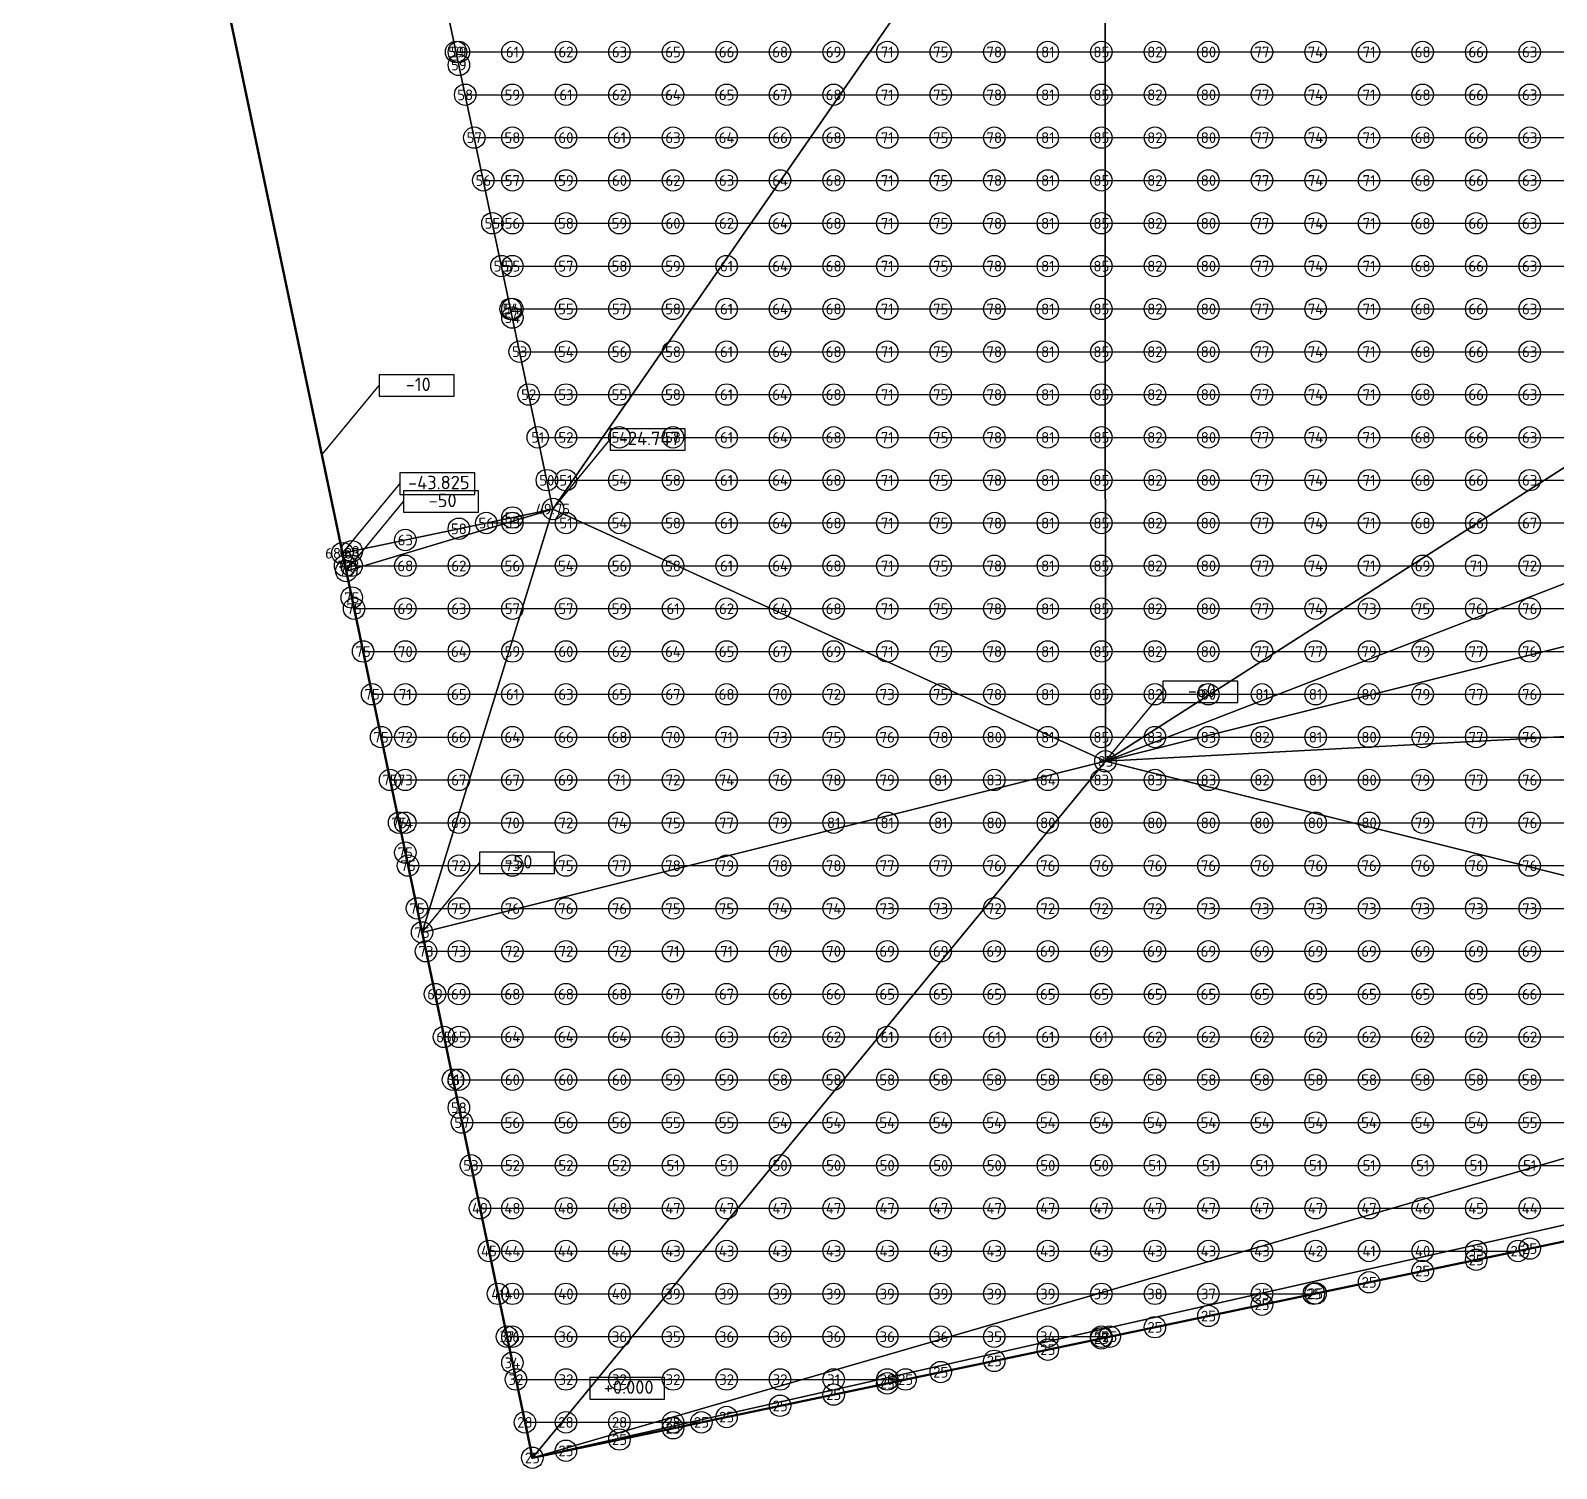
# Model space of a CAD drawing. Header units: millimetres. Extents: x 3543 to 589126, y -146359 to 38454.
# Drawn here: x 477760 to 492010, y 4726 to 18158 of the extents above; entities that cross this region are included whole.
import ezdxf
from ezdxf.enums import TextEntityAlignment as Align

# ---------------------------------------------------------------- set-up
doc = ezdxf.new("R2010")
doc.units = ezdxf.units.MM
doc.layers.add('контур', color=1, linetype='Continuous', lineweight=50)
for name, color, linetype in [('линии_высот', 4, 'Continuous'), ('областиvb', 52, 'Continuous'), ('опоры_текстvb', 7, 'Continuous'), ('опорыvb', 7, 'Continuous'), ('сеткаvb', 8, 'Continuous')]:
    doc.layers.add(name, color=color, linetype=linetype)
doc.styles.add('isocpeur', font='isocpeur.ttf')

# ---------------------------------------------------------------- blocks, each defined once
blk = doc.blocks.new('otmetka_oporvb')
at = {"linetype": 'ByBlock', "lineweight": -2}
blk.add_hatch(color=0, dxfattribs=at).paths.add_polyline_path([(-38, -32, 1), (38, 32, 1)])
at = {"color": 0, "linetype": 'ByBlock', "lineweight": -2}
blk.add_line((0, 0), (2142, 2596), dxfattribs=at)
at = {"color": 0}
blk.add_lwpolyline([(2142, 2196), (4942, 2196), (4942, 2996), (2142, 2996)], close=True, dxfattribs=at)
at = {"color": 0, "linetype": 'ByBlock', "lineweight": -2, "style": 'isocpeur'}
blk.add_attdef('OTM', text='', height=500, dxfattribs=at).set_placement((3600, 2639), align=Align.MIDDLE_CENTER)
blk = doc.blocks.new('opor_symbPRO')
at = {"color": 0, "ltscale": 20}
blk.add_circle((0, 0), 100, dxfattribs=at)
at = {"layer": 'опоры_текстvb', "color": 0, "linetype": 'ByBlock', "lineweight": -2, "style": 'isocpeur'}
blk.add_attdef('COL', text='', height=100, dxfattribs=at).set_placement((0, -1), align=Align.MIDDLE_CENTER)

msp = doc.modelspace()

# ---------------------------------------------------------------- linework, layer by layer
at = {"layer": 'контур'}
msp.add_lwpolyline([(482446.7, 4826.4), (477760.5, 27157.8), (496743.3, 27157.8), (496743.3, 17060.4), (528243.1, 17060.4), (528243.1, 27157.8), (565904.8, 27157.8), (565904.8, 22339.3)], close=True, dxfattribs=at)
at = {"layer": 'линии_высот'}
for points in [[(482446.7, 4826.4), (519200.6, 13124.4), (565904.8, 22339.3)], [(482639.3, 13688.5), (481035.7, 21258.3), (487793.5, 21128.2)], [(482639.3, 13688.5), (487793.5, 21128.2), (487798.9, 11332.4)], [(487798.9, 11332.4), (487793.5, 21128.2), (496743.3, 17060.4)], [(487798.9, 11332.4), (496743.3, 17060.4), (496978.3, 14884.9)], [(496978.3, 13628.4), (487798.9, 11332.4), (496978.3, 14884.9)], [(480708.7, 13108.7), (480673.5, 13276), (482639.3, 13688.5)], [(481416.9, 9733.6), (480708.7, 13108.7), (482639.3, 13688.5)], [(481416.9, 9733.6), (482639.3, 13688.5), (487798.9, 11332.4)], [(496978.3, 11826.3), (487798.9, 11332.4), (496978.3, 13628.4)], [(482446.7, 4826.4), (496978.3, 9045.7), (519200.6, 13124.4)], [(496978.3, 9045.7), (487798.9, 11332.4), (496978.3, 11826.3)], [(482446.7, 4826.4), (481416.9, 9733.6), (487798.9, 11332.4)], [(482446.7, 4826.4), (487798.9, 11332.4), (496978.3, 9045.7)]]:
    msp.add_lwpolyline(points, close=True, dxfattribs=at)
at = {"layer": 'областиvb'}
msp.add_lwpolyline([(478998.5, 21258.3), (481035.7, 21258.3), (482639.3, 13688.5), (480673.5, 13276)], close=True, dxfattribs=at)
at = {"layer": 'сеткаvb'}
for p, q in [((481734.8, 17957.8), (496743.3, 17957.8)), ((481819.6, 17557.8), (496743.3, 17557.8)), ((481904.3, 17157.8), (496743.3, 17157.8)), ((481989, 16757.8), (539306.2, 16757.8)), ((482073.8, 16357.8), (537400, 16357.8)), ((482158.5, 15957.8), (535493.8, 15957.8)), ((482243.3, 15557.8), (533587.6, 15557.8)), ((482328, 15157.8), (531681.4, 15157.8)), ((482412.7, 14757.8), (529775.1, 14757.8)), ((482497.5, 14357.8), (527868.9, 14357.8)), ((482582.2, 13957.8), (525962.7, 13957.8)), ((482016.4, 13557.8), (524056.5, 13557.8)), ((480698.3, 13157.8), (522150.3, 13157.8)), ((480782.3, 12757.8), (520244.1, 12757.8)), ((480866.2, 12357.8), (518337.8, 12357.8)), ((480950.2, 11957.8), (516431.6, 11957.8)), ((481034.1, 11557.8), (514525.4, 11557.8)), ((481118, 11157.8), (512619.2, 11157.8)), ((481202, 10757.8), (510713, 10757.8)), ((481285.9, 10357.8), (508806.8, 10357.8)), ((481369.9, 9957.8), (506900.5, 9957.8)), ((481453.8, 9557.8), (504994.3, 9557.8)), ((481537.7, 9157.8), (503088.1, 9157.8)), ((481621.7, 8757.8), (501181.9, 8757.8)), ((481705.6, 8357.8), (499275.7, 8357.8)), ((481789.6, 7957.8), (497369.5, 7957.8)), ((481873.5, 7557.8), (495463.2, 7557.8)), ((481957.4, 7157.8), (493557, 7157.8)), ((482041.4, 6757.8), (491650.8, 6757.8)), ((482125.3, 6357.8), (489744.6, 6357.8)), ((482209.3, 5957.8), (487838.4, 5957.8)), ((482293.2, 5557.8), (485932.2, 5557.8)), ((482377.1, 5157.8), (484025.9, 5157.8))]:
    msp.add_line(p, q, dxfattribs=at)

# ---------------------------------------------------------------- block references
at = {"xscale": 0.25, "yscale": 0.25, "zscale": 0.25}
for p, values in [((480481.1, 14193), {'OTM': '-10'}), ((482639.3, 13688.5), {'OTM': '-24.747'}), ((480673.5, 13276), {'OTM': '-43.825'}), ((480708.7, 13108.7), {'OTM': '-50'}), ((487798.9, 11332.4), {'OTM': '-60'}), ((481416.9, 9733.6), {'OTM': '-50'}), ((482446.7, 4826.4), {'OTM': '+0.000'})]:
    msp.add_blockref('otmetka_oporvb', p, dxfattribs=at).add_auto_attribs(values)
at = {"layer": 'опорыvb', "color": 131}
for p, values in [((481734.8, 17957.8), {'COL': '59'}), ((481760.5, 17957.8), {'COL': '59'}), ((482260.5, 17957.8), {'COL': '61'}), ((482760.5, 17957.8), {'COL': '62'}), ((483260.5, 17957.8), {'COL': '63'}), ((483760.5, 17957.8), {'COL': '65'}), ((484260.5, 17957.8), {'COL': '66'}), ((484760.5, 17957.8), {'COL': '68'}), ((485260.5, 17957.8), {'COL': '69'}), ((485760.5, 17957.8), {'COL': '71'}), ((486260.5, 17957.8), {'COL': '75'}), ((486760.5, 17957.8), {'COL': '78'}), ((489260.5, 17957.8), {'COL': '77'}), ((489760.5, 17957.8), {'COL': '74'}), ((490260.5, 17957.8), {'COL': '71'}), ((490760.5, 17957.8), {'COL': '68'}), ((491260.5, 17957.8), {'COL': '66'}), ((491760.5, 17957.8), {'COL': '63'}), ((481760.5, 17836.8), {'COL': '59'}), ((481819.6, 17557.8), {'COL': '58'}), ((482260.5, 17557.8), {'COL': '59'}), ((482760.5, 17557.8), {'COL': '61'}), ((483260.5, 17557.8), {'COL': '62'}), ((483760.5, 17557.8), {'COL': '64'}), ((484260.5, 17557.8), {'COL': '65'}), ((484760.5, 17557.8), {'COL': '67'}), ((485260.5, 17557.8), {'COL': '68'}), ((485760.5, 17557.8), {'COL': '71'}), ((486260.5, 17557.8), {'COL': '75'}), ((486760.5, 17557.8), {'COL': '78'}), ((489260.5, 17557.8), {'COL': '77'}), ((489760.5, 17557.8), {'COL': '74'}), ((490260.5, 17557.8), {'COL': '71'}), ((490760.5, 17557.8), {'COL': '68'}), ((491260.5, 17557.8), {'COL': '66'}), ((491760.5, 17557.8), {'COL': '63'}), ((481904.3, 17157.8), {'COL': '57'}), ((482260.5, 17157.8), {'COL': '58'}), ((482760.5, 17157.8), {'COL': '60'}), ((483260.5, 17157.8), {'COL': '61'}), ((483760.5, 17157.8), {'COL': '63'}), ((484260.5, 17157.8), {'COL': '64'}), ((484760.5, 17157.8), {'COL': '66'}), ((485260.5, 17157.8), {'COL': '68'}), ((485760.5, 17157.8), {'COL': '71'}), ((486260.5, 17157.8), {'COL': '75'}), ((486760.5, 17157.8), {'COL': '78'}), ((489260.5, 17157.8), {'COL': '77'}), ((489760.5, 17157.8), {'COL': '74'}), ((490260.5, 17157.8), {'COL': '71'}), ((490760.5, 17157.8), {'COL': '68'}), ((491260.5, 17157.8), {'COL': '66'}), ((491760.5, 17157.8), {'COL': '63'}), ((481989, 16757.8), {'COL': '56'}), ((482260.5, 16757.8), {'COL': '57'}), ((482760.5, 16757.8), {'COL': '59'}), ((483260.5, 16757.8), {'COL': '60'}), ((483760.5, 16757.8), {'COL': '62'}), ((484260.5, 16757.8), {'COL': '63'}), ((484760.5, 16757.8), {'COL': '64'}), ((485260.5, 16757.8), {'COL': '68'}), ((485760.5, 16757.8), {'COL': '71'}), ((486260.5, 16757.8), {'COL': '75'}), ((486760.5, 16757.8), {'COL': '78'}), ((489260.5, 16757.8), {'COL': '77'}), ((489760.5, 16757.8), {'COL': '74'}), ((490260.5, 16757.8), {'COL': '71'}), ((490760.5, 16757.8), {'COL': '68'}), ((491260.5, 16757.8), {'COL': '66'}), ((491760.5, 16757.8), {'COL': '63'}), ((482073.8, 16357.8), {'COL': '55'}), ((482260.5, 16357.8), {'COL': '56'}), ((482760.5, 16357.8), {'COL': '58'}), ((483260.5, 16357.8), {'COL': '59'}), ((483760.5, 16357.8), {'COL': '60'}), ((484260.5, 16357.8), {'COL': '62'}), ((484760.5, 16357.8), {'COL': '64'}), ((485260.5, 16357.8), {'COL': '68'}), ((485760.5, 16357.8), {'COL': '71'}), ((486260.5, 16357.8), {'COL': '75'}), ((486760.5, 16357.8), {'COL': '78'}), ((489260.5, 16357.8), {'COL': '77'}), ((489760.5, 16357.8), {'COL': '74'}), ((490260.5, 16357.8), {'COL': '71'}), ((490760.5, 16357.8), {'COL': '68'}), ((491260.5, 16357.8), {'COL': '66'}), ((491760.5, 16357.8), {'COL': '63'}), ((482158.5, 15957.8), {'COL': '55'}), ((482260.5, 15957.8), {'COL': '55'}), ((482760.5, 15957.8), {'COL': '57'}), ((483260.5, 15957.8), {'COL': '58'}), ((483760.5, 15957.8), {'COL': '59'}), ((484260.5, 15957.8), {'COL': '61'}), ((484760.5, 15957.8), {'COL': '64'}), ((485260.5, 15957.8), {'COL': '68'}), ((485760.5, 15957.8), {'COL': '71'}), ((486260.5, 15957.8), {'COL': '75'}), ((486760.5, 15957.8), {'COL': '78'}), ((489260.5, 15957.8), {'COL': '77'}), ((489760.5, 15957.8), {'COL': '74'}), ((490260.5, 15957.8), {'COL': '71'}), ((490760.5, 15957.8), {'COL': '68'}), ((491260.5, 15957.8), {'COL': '66'}), ((491760.5, 15957.8), {'COL': '63'}), ((482243.3, 15557.8), {'COL': '54'}), ((482260.5, 15557.8), {'COL': '54'}), ((482260.5, 15476.6), {'COL': '54'}), ((482760.5, 15557.8), {'COL': '55'}), ((483260.5, 15557.8), {'COL': '57'}), ((483760.5, 15557.8), {'COL': '58'}), ((484260.5, 15557.8), {'COL': '61'}), ((484760.5, 15557.8), {'COL': '64'}), ((485260.5, 15557.8), {'COL': '68'}), ((485760.5, 15557.8), {'COL': '71'}), ((486260.5, 15557.8), {'COL': '75'}), ((486760.5, 15557.8), {'COL': '78'}), ((489260.5, 15557.8), {'COL': '77'}), ((489760.5, 15557.8), {'COL': '74'}), ((490260.5, 15557.8), {'COL': '71'}), ((490760.5, 15557.8), {'COL': '68'}), ((491260.5, 15557.8), {'COL': '66'}), ((491760.5, 15557.8), {'COL': '63'}), ((482328, 15157.8), {'COL': '53'}), ((482760.5, 15157.8), {'COL': '54'}), ((483260.5, 15157.8), {'COL': '56'}), ((483760.5, 15157.8), {'COL': '58'}), ((484260.5, 15157.8), {'COL': '61'}), ((484760.5, 15157.8), {'COL': '64'}), ((485260.5, 15157.8), {'COL': '68'}), ((485760.5, 15157.8), {'COL': '71'}), ((486260.5, 15157.8), {'COL': '75'}), ((486760.5, 15157.8), {'COL': '78'}), ((489260.5, 15157.8), {'COL': '77'}), ((489760.5, 15157.8), {'COL': '74'}), ((490260.5, 15157.8), {'COL': '71'}), ((490760.5, 15157.8), {'COL': '68'}), ((491260.5, 15157.8), {'COL': '66'}), ((491760.5, 15157.8), {'COL': '63'}), ((482412.7, 14757.8), {'COL': '52'}), ((482760.5, 14757.8), {'COL': '53'}), ((483260.5, 14757.8), {'COL': '55'}), ((483760.5, 14757.8), {'COL': '58'}), ((484260.5, 14757.8), {'COL': '61'}), ((484760.5, 14757.8), {'COL': '64'}), ((485260.5, 14757.8), {'COL': '68'}), ((485760.5, 14757.8), {'COL': '71'}), ((486260.5, 14757.8), {'COL': '75'}), ((486760.5, 14757.8), {'COL': '78'}), ((489260.5, 14757.8), {'COL': '77'}), ((489760.5, 14757.8), {'COL': '74'}), ((490260.5, 14757.8), {'COL': '71'}), ((490760.5, 14757.8), {'COL': '68'}), ((491260.5, 14757.8), {'COL': '66'}), ((491760.5, 14757.8), {'COL': '63'}), ((482497.5, 14357.8), {'COL': '51'}), ((482760.5, 14357.8), {'COL': '52'}), ((483260.5, 14357.8), {'COL': '54'}), ((483760.5, 14357.8), {'COL': '58'}), ((484260.5, 14357.8), {'COL': '61'}), ((484760.5, 14357.8), {'COL': '64'}), ((485260.5, 14357.8), {'COL': '68'}), ((485760.5, 14357.8), {'COL': '71'}), ((486260.5, 14357.8), {'COL': '75'}), ((486760.5, 14357.8), {'COL': '78'}), ((489260.5, 14357.8), {'COL': '77'}), ((489760.5, 14357.8), {'COL': '74'}), ((490260.5, 14357.8), {'COL': '71'}), ((490760.5, 14357.8), {'COL': '68'}), ((491260.5, 14357.8), {'COL': '66'}), ((491760.5, 14357.8), {'COL': '63'}), ((482582.2, 13957.8), {'COL': '50'}), ((482760.5, 13957.8), {'COL': '51'}), ((483260.5, 13957.8), {'COL': '54'}), ((483760.5, 13957.8), {'COL': '58'}), ((484260.5, 13957.8), {'COL': '61'}), ((484760.5, 13957.8), {'COL': '64'}), ((485260.5, 13957.8), {'COL': '68'}), ((485760.5, 13957.8), {'COL': '71'}), ((486260.5, 13957.8), {'COL': '75'}), ((486760.5, 13957.8), {'COL': '78'}), ((489260.5, 13957.8), {'COL': '77'}), ((489760.5, 13957.8), {'COL': '74'}), ((490260.5, 13957.8), {'COL': '71'}), ((490760.5, 13957.8), {'COL': '68'}), ((491260.5, 13957.8), {'COL': '66'}), ((491760.5, 13957.8), {'COL': '63'}), ((482260.5, 13609.1), {'COL': '53'}), ((481760.5, 13504.1), {'COL': '58'}), ((482016.4, 13557.8), {'COL': '56'}), ((482260.5, 13557.8), {'COL': '55'}), ((482760.5, 13557.8), {'COL': '51'}), ((483260.5, 13557.8), {'COL': '54'}), ((483760.5, 13557.8), {'COL': '58'}), ((484260.5, 13557.8), {'COL': '61'}), ((484760.5, 13557.8), {'COL': '64'}), ((485260.5, 13557.8), {'COL': '68'}), ((485760.5, 13557.8), {'COL': '71'}), ((486260.5, 13557.8), {'COL': '75'}), ((486760.5, 13557.8), {'COL': '78'}), ((489260.5, 13557.8), {'COL': '77'}), ((489760.5, 13557.8), {'COL': '74'}), ((490260.5, 13557.8), {'COL': '71'}), ((490760.5, 13557.8), {'COL': '68'}), ((491260.5, 13557.8), {'COL': '66'}), ((491760.5, 13557.8), {'COL': '67'}), ((481260.5, 13399.2), {'COL': '63'}), ((480673.5, 13276), {'COL': '68.83'}), ((480698.3, 13157.8), {'COL': '73'}), ((480760.5, 13294.3), {'COL': '68'}), ((480760.5, 13157.8), {'COL': '73'}), ((481260.5, 13157.8), {'COL': '68'}), ((481760.5, 13157.8), {'COL': '62'}), ((482260.5, 13157.8), {'COL': '56'}), ((482760.5, 13157.8), {'COL': '54'}), ((483260.5, 13157.8), {'COL': '56'}), ((483760.5, 13157.8), {'COL': '58'}), ((484260.5, 13157.8), {'COL': '61'}), ((484760.5, 13157.8), {'COL': '64'}), ((485260.5, 13157.8), {'COL': '68'}), ((485760.5, 13157.8), {'COL': '71'}), ((486260.5, 13157.8), {'COL': '75'}), ((486760.5, 13157.8), {'COL': '78'}), ((489260.5, 13157.8), {'COL': '77'}), ((489760.5, 13157.8), {'COL': '74'}), ((490260.5, 13157.8), {'COL': '71'}), ((490760.5, 13157.8), {'COL': '69'}), ((491260.5, 13157.8), {'COL': '71'}), ((491760.5, 13157.8), {'COL': '72'}), ((480708.7, 13108.7), {'COL': '75'}), ((480760.5, 12861.8), {'COL': '75'}), ((480782.3, 12757.8), {'COL': '75'}), ((481260.5, 12757.8), {'COL': '69'}), ((481760.5, 12757.8), {'COL': '63'}), ((482260.5, 12757.8), {'COL': '57'}), ((482760.5, 12757.8), {'COL': '57'}), ((483260.5, 12757.8), {'COL': '59'}), ((483760.5, 12757.8), {'COL': '61'}), ((484260.5, 12757.8), {'COL': '62'}), ((484760.5, 12757.8), {'COL': '64'}), ((485260.5, 12757.8), {'COL': '68'}), ((485760.5, 12757.8), {'COL': '71'}), ((486260.5, 12757.8), {'COL': '75'}), ((486760.5, 12757.8), {'COL': '78'}), ((489260.5, 12757.8), {'COL': '77'}), ((489760.5, 12757.8), {'COL': '74'}), ((490260.5, 12757.8), {'COL': '73'}), ((490760.5, 12757.8), {'COL': '75'}), ((491260.5, 12757.8), {'COL': '76'}), ((491760.5, 12757.8), {'COL': '76'}), ((480866.2, 12357.8), {'COL': '75'}), ((481260.5, 12357.8), {'COL': '70'}), ((481760.5, 12357.8), {'COL': '64'}), ((482260.5, 12357.8), {'COL': '59'}), ((482760.5, 12357.8), {'COL': '60'}), ((483260.5, 12357.8), {'COL': '62'}), ((483760.5, 12357.8), {'COL': '64'}), ((484260.5, 12357.8), {'COL': '65'}), ((484760.5, 12357.8), {'COL': '67'}), ((485260.5, 12357.8), {'COL': '69'}), ((485760.5, 12357.8), {'COL': '71'}), ((486260.5, 12357.8), {'COL': '75'}), ((486760.5, 12357.8), {'COL': '78'}), ((489260.5, 12357.8), {'COL': '77'}), ((489760.5, 12357.8), {'COL': '77'}), ((490260.5, 12357.8), {'COL': '79'}), ((490760.5, 12357.8), {'COL': '79'}), ((491260.5, 12357.8), {'COL': '77'}), ((491760.5, 12357.8), {'COL': '76'}), ((480950.2, 11957.8), {'COL': '75'}), ((481260.5, 11957.8), {'COL': '71'}), ((481760.5, 11957.8), {'COL': '65'}), ((482260.5, 11957.8), {'COL': '61'}), ((482760.5, 11957.8), {'COL': '63'}), ((483260.5, 11957.8), {'COL': '65'}), ((483760.5, 11957.8), {'COL': '67'}), ((484260.5, 11957.8), {'COL': '68'}), ((484760.5, 11957.8), {'COL': '70'}), ((485260.5, 11957.8), {'COL': '72'}), ((485760.5, 11957.8), {'COL': '73'}), ((486260.5, 11957.8), {'COL': '75'}), ((486760.5, 11957.8), {'COL': '78'}), ((490760.5, 11957.8), {'COL': '79'}), ((491260.5, 11957.8), {'COL': '77'}), ((491760.5, 11957.8), {'COL': '76'}), ((481034.1, 11557.8), {'COL': '75'}), ((481260.5, 11557.8), {'COL': '72'}), ((481760.5, 11557.8), {'COL': '66'}), ((482260.5, 11557.8), {'COL': '64'}), ((482760.5, 11557.8), {'COL': '66'}), ((483260.5, 11557.8), {'COL': '68'}), ((483760.5, 11557.8), {'COL': '70'}), ((484260.5, 11557.8), {'COL': '71'}), ((484760.5, 11557.8), {'COL': '73'}), ((485260.5, 11557.8), {'COL': '75'}), ((485760.5, 11557.8), {'COL': '76'}), ((486260.5, 11557.8), {'COL': '78'}), ((490760.5, 11557.8), {'COL': '79'}), ((491260.5, 11557.8), {'COL': '77'}), ((491760.5, 11557.8), {'COL': '76'}), ((481118, 11157.8), {'COL': '75'}), ((481260.5, 11157.8), {'COL': '73'}), ((481760.5, 11157.8), {'COL': '67'}), ((482260.5, 11157.8), {'COL': '67'}), ((482760.5, 11157.8), {'COL': '69'}), ((483260.5, 11157.8), {'COL': '71'}), ((483760.5, 11157.8), {'COL': '72'}), ((484260.5, 11157.8), {'COL': '74'}), ((484760.5, 11157.8), {'COL': '76'}), ((485260.5, 11157.8), {'COL': '78'}), ((485760.5, 11157.8), {'COL': '79'}), ((490760.5, 11157.8), {'COL': '79'}), ((491260.5, 11157.8), {'COL': '77'}), ((491760.5, 11157.8), {'COL': '76'}), ((481202, 10757.8), {'COL': '75'}), ((481260.5, 10757.8), {'COL': '74'}), ((481760.5, 10757.8), {'COL': '69'}), ((482260.5, 10757.8), {'COL': '70'}), ((482760.5, 10757.8), {'COL': '72'}), ((483260.5, 10757.8), {'COL': '74'}), ((483760.5, 10757.8), {'COL': '75'}), ((484260.5, 10757.8), {'COL': '77'}), ((484760.5, 10757.8), {'COL': '79'}), ((490760.5, 10757.8), {'COL': '79'}), ((491260.5, 10757.8), {'COL': '77'}), ((491760.5, 10757.8), {'COL': '76'}), ((481260.5, 10479.1), {'COL': '75'}), ((481285.9, 10357.8), {'COL': '75'}), ((481760.5, 10357.8), {'COL': '72'}), ((482260.5, 10357.8), {'COL': '73'}), ((482760.5, 10357.8), {'COL': '75'}), ((483260.5, 10357.8), {'COL': '77'}), ((483760.5, 10357.8), {'COL': '78'}), ((484260.5, 10357.8), {'COL': '79'}), ((484760.5, 10357.8), {'COL': '78'}), ((485260.5, 10357.8), {'COL': '78'}), ((485760.5, 10357.8), {'COL': '77'}), ((486260.5, 10357.8), {'COL': '77'}), ((486760.5, 10357.8), {'COL': '76'}), ((487260.5, 10357.8), {'COL': '76'}), ((487760.5, 10357.8), {'COL': '76'}), ((488260.5, 10357.8), {'COL': '76'}), ((488760.5, 10357.8), {'COL': '76'}), ((489260.5, 10357.8), {'COL': '76'}), ((489760.5, 10357.8), {'COL': '76'}), ((490260.5, 10357.8), {'COL': '76'}), ((490760.5, 10357.8), {'COL': '76'}), ((491260.5, 10357.8), {'COL': '76'}), ((491760.5, 10357.8), {'COL': '76'}), ((481369.9, 9957.8), {'COL': '75'}), ((481760.5, 9957.8), {'COL': '75'}), ((482260.5, 9957.8), {'COL': '76'}), ((482760.5, 9957.8), {'COL': '76'}), ((483260.5, 9957.8), {'COL': '76'}), ((483760.5, 9957.8), {'COL': '75'}), ((484260.5, 9957.8), {'COL': '75'}), ((484760.5, 9957.8), {'COL': '74'}), ((485260.5, 9957.8), {'COL': '74'}), ((485760.5, 9957.8), {'COL': '73'}), ((486260.5, 9957.8), {'COL': '73'}), ((486760.5, 9957.8), {'COL': '72'}), ((487260.5, 9957.8), {'COL': '72'}), ((487760.5, 9957.8), {'COL': '72'}), ((488260.5, 9957.8), {'COL': '72'}), ((488760.5, 9957.8), {'COL': '73'}), ((489260.5, 9957.8), {'COL': '73'}), ((489760.5, 9957.8), {'COL': '73'}), ((490260.5, 9957.8), {'COL': '73'}), ((490760.5, 9957.8), {'COL': '73'}), ((491260.5, 9957.8), {'COL': '73'}), ((491760.5, 9957.8), {'COL': '73'}), ((481416.9, 9733.6), {'COL': '75'}), ((481453.8, 9557.8), {'COL': '73'}), ((481760.5, 9557.8), {'COL': '73'}), ((482260.5, 9557.8), {'COL': '72'}), ((482760.5, 9557.8), {'COL': '72'}), ((483260.5, 9557.8), {'COL': '72'}), ((483760.5, 9557.8), {'COL': '71'}), ((484260.5, 9557.8), {'COL': '71'}), ((484760.5, 9557.8), {'COL': '70'}), ((485260.5, 9557.8), {'COL': '70'}), ((485760.5, 9557.8), {'COL': '69'}), ((486260.5, 9557.8), {'COL': '69'}), ((486760.5, 9557.8), {'COL': '69'}), ((487260.5, 9557.8), {'COL': '69'}), ((487760.5, 9557.8), {'COL': '69'}), ((488260.5, 9557.8), {'COL': '69'}), ((488760.5, 9557.8), {'COL': '69'}), ((489260.5, 9557.8), {'COL': '69'}), ((489760.5, 9557.8), {'COL': '69'}), ((490260.5, 9557.8), {'COL': '69'}), ((490760.5, 9557.8), {'COL': '69'}), ((491260.5, 9557.8), {'COL': '69'}), ((491760.5, 9557.8), {'COL': '69'}), ((481537.7, 9157.8), {'COL': '69'}), ((481760.5, 9157.8), {'COL': '69'}), ((482260.5, 9157.8), {'COL': '68'}), ((482760.5, 9157.8), {'COL': '68'}), ((483260.5, 9157.8), {'COL': '68'}), ((483760.5, 9157.8), {'COL': '67'}), ((484260.5, 9157.8), {'COL': '67'}), ((484760.5, 9157.8), {'COL': '66'}), ((485260.5, 9157.8), {'COL': '66'}), ((485760.5, 9157.8), {'COL': '65'}), ((486260.5, 9157.8), {'COL': '65'}), ((486760.5, 9157.8), {'COL': '65'}), ((487260.5, 9157.8), {'COL': '65'}), ((487760.5, 9157.8), {'COL': '65'}), ((488260.5, 9157.8), {'COL': '65'}), ((488760.5, 9157.8), {'COL': '65'}), ((489260.5, 9157.8), {'COL': '65'}), ((489760.5, 9157.8), {'COL': '65'}), ((490260.5, 9157.8), {'COL': '65'}), ((490760.5, 9157.8), {'COL': '65'}), ((491260.5, 9157.8), {'COL': '65'}), ((491760.5, 9157.8), {'COL': '66'}), ((481621.7, 8757.8), {'COL': '65'}), ((481760.5, 8757.8), {'COL': '65'}), ((482260.5, 8757.8), {'COL': '64'}), ((482760.5, 8757.8), {'COL': '64'}), ((483260.5, 8757.8), {'COL': '64'}), ((483760.5, 8757.8), {'COL': '63'}), ((484260.5, 8757.8), {'COL': '63'}), ((484760.5, 8757.8), {'COL': '62'}), ((485260.5, 8757.8), {'COL': '62'}), ((485760.5, 8757.8), {'COL': '61'}), ((486260.5, 8757.8), {'COL': '61'}), ((486760.5, 8757.8), {'COL': '61'}), ((487260.5, 8757.8), {'COL': '61'}), ((487760.5, 8757.8), {'COL': '61'}), ((488260.5, 8757.8), {'COL': '62'}), ((488760.5, 8757.8), {'COL': '62'}), ((489260.5, 8757.8), {'COL': '62'}), ((489760.5, 8757.8), {'COL': '62'}), ((490260.5, 8757.8), {'COL': '62'}), ((490760.5, 8757.8), {'COL': '62'}), ((491260.5, 8757.8), {'COL': '62'}), ((491760.5, 8757.8), {'COL': '62'}), ((481705.6, 8357.8), {'COL': '61'}), ((481760.5, 8357.8), {'COL': '61'}), ((482260.5, 8357.8), {'COL': '60'}), ((482760.5, 8357.8), {'COL': '60'}), ((483260.5, 8357.8), {'COL': '60'}), ((483760.5, 8357.8), {'COL': '59'}), ((484260.5, 8357.8), {'COL': '59'}), ((484760.5, 8357.8), {'COL': '58'}), ((485260.5, 8357.8), {'COL': '58'}), ((485760.5, 8357.8), {'COL': '58'}), ((486260.5, 8357.8), {'COL': '58'}), ((486760.5, 8357.8), {'COL': '58'}), ((487260.5, 8357.8), {'COL': '58'}), ((487760.5, 8357.8), {'COL': '58'}), ((488260.5, 8357.8), {'COL': '58'}), ((488760.5, 8357.8), {'COL': '58'}), ((489260.5, 8357.8), {'COL': '58'}), ((489760.5, 8357.8), {'COL': '58'}), ((490260.5, 8357.8), {'COL': '58'}), ((490760.5, 8357.8), {'COL': '58'}), ((491260.5, 8357.8), {'COL': '58'}), ((491760.5, 8357.8), {'COL': '58'}), ((481760.5, 8096.4), {'COL': '58'}), ((481789.6, 7957.8), {'COL': '57'}), ((482260.5, 7957.8), {'COL': '56'}), ((482760.5, 7957.8), {'COL': '56'}), ((483260.5, 7957.8), {'COL': '56'}), ((483760.5, 7957.8), {'COL': '55'}), ((484260.5, 7957.8), {'COL': '55'}), ((484760.5, 7957.8), {'COL': '54'}), ((485260.5, 7957.8), {'COL': '54'}), ((485760.5, 7957.8), {'COL': '54'}), ((486260.5, 7957.8), {'COL': '54'}), ((486760.5, 7957.8), {'COL': '54'}), ((487260.5, 7957.8), {'COL': '54'}), ((487760.5, 7957.8), {'COL': '54'}), ((488260.5, 7957.8), {'COL': '54'}), ((488760.5, 7957.8), {'COL': '54'}), ((489260.5, 7957.8), {'COL': '54'}), ((489760.5, 7957.8), {'COL': '54'}), ((490260.5, 7957.8), {'COL': '54'}), ((490760.5, 7957.8), {'COL': '54'}), ((491260.5, 7957.8), {'COL': '54'}), ((491760.5, 7957.8), {'COL': '55'}), ((481873.5, 7557.8), {'COL': '53'}), ((482260.5, 7557.8), {'COL': '52'}), ((482760.5, 7557.8), {'COL': '52'}), ((483260.5, 7557.8), {'COL': '52'}), ((483760.5, 7557.8), {'COL': '51'}), ((484260.5, 7557.8), {'COL': '51'}), ((484760.5, 7557.8), {'COL': '50'}), ((485260.5, 7557.8), {'COL': '50'}), ((485760.5, 7557.8), {'COL': '50'}), ((486260.5, 7557.8), {'COL': '50'}), ((486760.5, 7557.8), {'COL': '50'}), ((487260.5, 7557.8), {'COL': '50'}), ((487760.5, 7557.8), {'COL': '50'}), ((488260.5, 7557.8), {'COL': '51'}), ((488760.5, 7557.8), {'COL': '51'}), ((489260.5, 7557.8), {'COL': '51'}), ((489760.5, 7557.8), {'COL': '51'}), ((490260.5, 7557.8), {'COL': '51'}), ((490760.5, 7557.8), {'COL': '51'}), ((491260.5, 7557.8), {'COL': '51'}), ((491760.5, 7557.8), {'COL': '51'})]:
    msp.add_blockref('opor_symbPRO', p, dxfattribs=at).add_auto_attribs(values)
at = {"layer": 'опорыvb', "color": 30}
for p, values in [((487260.5, 17957.8), {'COL': '81'}), ((487760.5, 17957.8), {'COL': '85'}), ((488260.5, 17957.8), {'COL': '82'}), ((488760.5, 17957.8), {'COL': '80'}), ((487260.5, 17557.8), {'COL': '81'}), ((487760.5, 17557.8), {'COL': '85'}), ((488260.5, 17557.8), {'COL': '82'}), ((488760.5, 17557.8), {'COL': '80'}), ((487260.5, 17157.8), {'COL': '81'}), ((487760.5, 17157.8), {'COL': '85'}), ((488260.5, 17157.8), {'COL': '82'}), ((488760.5, 17157.8), {'COL': '80'}), ((487260.5, 16757.8), {'COL': '81'}), ((487760.5, 16757.8), {'COL': '85'}), ((488260.5, 16757.8), {'COL': '82'}), ((488760.5, 16757.8), {'COL': '80'}), ((487260.5, 16357.8), {'COL': '81'}), ((487760.5, 16357.8), {'COL': '85'}), ((488260.5, 16357.8), {'COL': '82'}), ((488760.5, 16357.8), {'COL': '80'}), ((487260.5, 15957.8), {'COL': '81'}), ((487760.5, 15957.8), {'COL': '85'}), ((488260.5, 15957.8), {'COL': '82'}), ((488760.5, 15957.8), {'COL': '80'}), ((487260.5, 15557.8), {'COL': '81'}), ((487760.5, 15557.8), {'COL': '85'}), ((488260.5, 15557.8), {'COL': '82'}), ((488760.5, 15557.8), {'COL': '80'}), ((487260.5, 15157.8), {'COL': '81'}), ((487760.5, 15157.8), {'COL': '85'}), ((488260.5, 15157.8), {'COL': '82'}), ((488760.5, 15157.8), {'COL': '80'}), ((487260.5, 14757.8), {'COL': '81'}), ((487760.5, 14757.8), {'COL': '85'}), ((488260.5, 14757.8), {'COL': '82'}), ((488760.5, 14757.8), {'COL': '80'}), ((487260.5, 14357.8), {'COL': '81'}), ((487760.5, 14357.8), {'COL': '85'}), ((488260.5, 14357.8), {'COL': '82'}), ((488760.5, 14357.8), {'COL': '80'}), ((487260.5, 13957.8), {'COL': '81'}), ((487760.5, 13957.8), {'COL': '85'}), ((488260.5, 13957.8), {'COL': '82'}), ((488760.5, 13957.8), {'COL': '80'}), ((487260.5, 13557.8), {'COL': '81'}), ((487760.5, 13557.8), {'COL': '85'}), ((488260.5, 13557.8), {'COL': '82'}), ((488760.5, 13557.8), {'COL': '80'}), ((487260.5, 13157.8), {'COL': '81'}), ((487760.5, 13157.8), {'COL': '85'}), ((488260.5, 13157.8), {'COL': '82'}), ((488760.5, 13157.8), {'COL': '80'}), ((487260.5, 12757.8), {'COL': '81'}), ((487760.5, 12757.8), {'COL': '85'}), ((488260.5, 12757.8), {'COL': '82'}), ((488760.5, 12757.8), {'COL': '80'}), ((487260.5, 12357.8), {'COL': '81'}), ((487760.5, 12357.8), {'COL': '85'}), ((488260.5, 12357.8), {'COL': '82'}), ((488760.5, 12357.8), {'COL': '80'}), ((487260.5, 11957.8), {'COL': '81'}), ((487760.5, 11957.8), {'COL': '85'}), ((488260.5, 11957.8), {'COL': '82'}), ((488760.5, 11957.8), {'COL': '80'}), ((489260.5, 11957.8), {'COL': '81'}), ((489760.5, 11957.8), {'COL': '81'}), ((490260.5, 11957.8), {'COL': '80'}), ((486760.5, 11557.8), {'COL': '80'}), ((487260.5, 11557.8), {'COL': '81'}), ((487760.5, 11557.8), {'COL': '85'}), ((488260.5, 11557.8), {'COL': '83'}), ((488760.5, 11557.8), {'COL': '83'}), ((489260.5, 11557.8), {'COL': '82'}), ((489760.5, 11557.8), {'COL': '81'}), ((490260.5, 11557.8), {'COL': '80'}), ((487798.9, 11332.4), {'COL': '85'}), ((486260.5, 11157.8), {'COL': '81'}), ((486760.5, 11157.8), {'COL': '83'}), ((487260.5, 11157.8), {'COL': '84'}), ((487760.5, 11157.8), {'COL': '83'}), ((488260.5, 11157.8), {'COL': '83'}), ((488760.5, 11157.8), {'COL': '83'}), ((489260.5, 11157.8), {'COL': '82'}), ((489760.5, 11157.8), {'COL': '81'}), ((490260.5, 11157.8), {'COL': '80'}), ((485260.5, 10757.8), {'COL': '81'}), ((485760.5, 10757.8), {'COL': '81'}), ((486260.5, 10757.8), {'COL': '81'}), ((486760.5, 10757.8), {'COL': '80'}), ((487260.5, 10757.8), {'COL': '80'}), ((487760.5, 10757.8), {'COL': '80'}), ((488260.5, 10757.8), {'COL': '80'}), ((488760.5, 10757.8), {'COL': '80'}), ((489260.5, 10757.8), {'COL': '80'}), ((489760.5, 10757.8), {'COL': '80'}), ((490260.5, 10757.8), {'COL': '80'})]:
    msp.add_blockref('opor_symbPRO', p, dxfattribs=at).add_auto_attribs(values)
at = {"layer": 'опорыvb', "color": 92}
for p, values in [((482639.3, 13688.5), {'COL': '49.75'}), ((481957.4, 7157.8), {'COL': '49'}), ((482260.5, 7157.8), {'COL': '48'}), ((482760.5, 7157.8), {'COL': '48'}), ((483260.5, 7157.8), {'COL': '48'}), ((483760.5, 7157.8), {'COL': '47'}), ((484260.5, 7157.8), {'COL': '47'}), ((484760.5, 7157.8), {'COL': '47'}), ((485260.5, 7157.8), {'COL': '47'}), ((485760.5, 7157.8), {'COL': '47'}), ((486260.5, 7157.8), {'COL': '47'}), ((486760.5, 7157.8), {'COL': '47'}), ((487260.5, 7157.8), {'COL': '47'}), ((487760.5, 7157.8), {'COL': '47'}), ((488260.5, 7157.8), {'COL': '47'}), ((488760.5, 7157.8), {'COL': '47'}), ((489260.5, 7157.8), {'COL': '47'}), ((489760.5, 7157.8), {'COL': '47'}), ((490260.5, 7157.8), {'COL': '47'}), ((490760.5, 7157.8), {'COL': '46'}), ((491260.5, 7157.8), {'COL': '45'}), ((491760.5, 7157.8), {'COL': '44'}), ((482041.4, 6757.8), {'COL': '45'}), ((482260.5, 6757.8), {'COL': '44'}), ((482760.5, 6757.8), {'COL': '44'}), ((483260.5, 6757.8), {'COL': '44'}), ((483760.5, 6757.8), {'COL': '43'}), ((484260.5, 6757.8), {'COL': '43'}), ((484760.5, 6757.8), {'COL': '43'}), ((485260.5, 6757.8), {'COL': '43'}), ((485760.5, 6757.8), {'COL': '43'}), ((486260.5, 6757.8), {'COL': '43'}), ((486760.5, 6757.8), {'COL': '43'}), ((487260.5, 6757.8), {'COL': '43'}), ((487760.5, 6757.8), {'COL': '43'}), ((488260.5, 6757.8), {'COL': '43'}), ((488760.5, 6757.8), {'COL': '43'}), ((489260.5, 6757.8), {'COL': '43'}), ((489760.5, 6757.8), {'COL': '42'}), ((490260.5, 6757.8), {'COL': '41'}), ((490760.5, 6757.8), {'COL': '40'}), ((482125.3, 6357.8), {'COL': '41'}), ((482260.5, 6357.8), {'COL': '40'}), ((482760.5, 6357.8), {'COL': '40'}), ((483260.5, 6357.8), {'COL': '40'}), ((483760.5, 6357.8), {'COL': '39'}), ((484260.5, 6357.8), {'COL': '39'}), ((484760.5, 6357.8), {'COL': '39'}), ((485260.5, 6357.8), {'COL': '39'}), ((485760.5, 6357.8), {'COL': '39'}), ((486260.5, 6357.8), {'COL': '39'}), ((486760.5, 6357.8), {'COL': '39'}), ((487260.5, 6357.8), {'COL': '39'}), ((487760.5, 6357.8), {'COL': '39'}), ((488260.5, 6357.8), {'COL': '38'}), ((488760.5, 6357.8), {'COL': '37'}), ((489260.5, 6357.8), {'COL': '35'}), ((482209.3, 5957.8), {'COL': '37'}), ((482260.5, 5957.8), {'COL': '36'}), ((482760.5, 5957.8), {'COL': '36'}), ((483260.5, 5957.8), {'COL': '36'}), ((483760.5, 5957.8), {'COL': '35'}), ((484260.5, 5957.8), {'COL': '36'}), ((484760.5, 5957.8), {'COL': '36'}), ((485260.5, 5957.8), {'COL': '36'}), ((485760.5, 5957.8), {'COL': '36'}), ((486260.5, 5957.8), {'COL': '36'}), ((486760.5, 5957.8), {'COL': '35'})]:
    msp.add_blockref('opor_symbPRO', p, dxfattribs=at).add_auto_attribs(values)
at = {"layer": 'опорыvb', "color": 1}
for p, values in [((491260.5, 6757.8), {'COL': '33'}), ((491650.8, 6757.8), {'COL': '25'}), ((491760.5, 6780.9), {'COL': '25'}), ((491260.5, 6675.9), {'COL': '25'}), ((490260.5, 6466.1), {'COL': '25'}), ((490760.5, 6571), {'COL': '25'}), ((489744.6, 6357.8), {'COL': '25'}), ((489760.5, 6361.2), {'COL': '25'}), ((489260.5, 6256.3), {'COL': '25'}), ((488260.5, 6046.4), {'COL': '25'}), ((488760.5, 6151.3), {'COL': '25'}), ((487260.5, 5957.8), {'COL': '34'}), ((487760.5, 5957.8), {'COL': '27'}), ((487760.5, 5941.5), {'COL': '25'}), ((487838.4, 5957.8), {'COL': '25'}), ((487260.5, 5836.6), {'COL': '25'}), ((482260.5, 5713.8), {'COL': '34'}), ((486260.5, 5626.7), {'COL': '25'}), ((486760.5, 5731.7), {'COL': '25'}), ((482293.2, 5557.8), {'COL': '32'}), ((482760.5, 5557.8), {'COL': '32'}), ((483260.5, 5557.8), {'COL': '32'}), ((483760.5, 5557.8), {'COL': '32'}), ((484260.5, 5557.8), {'COL': '32'}), ((484760.5, 5557.8), {'COL': '32'}), ((485260.5, 5557.8), {'COL': '31'}), ((485760.5, 5557.8), {'COL': '29'}), ((485760.5, 5521.8), {'COL': '25'}), ((485932.2, 5557.8), {'COL': '25'}), ((485260.5, 5416.9), {'COL': '25'}), ((484260.5, 5207.1), {'COL': '25'}), ((484760.5, 5312), {'COL': '25'}), ((482377.1, 5157.8), {'COL': '28'}), ((482760.5, 5157.8), {'COL': '28'}), ((483260.5, 5157.8), {'COL': '28'}), ((483760.5, 5157.8), {'COL': '28'}), ((483760.5, 5102.1), {'COL': '25'}), ((484025.9, 5157.8), {'COL': '25'}), ((482760.5, 4892.3), {'COL': '25'}), ((483260.5, 4997.2), {'COL': '25'}), ((482446.7, 4826.4), {'COL': '25'})]:
    msp.add_blockref('opor_symbPRO', p, dxfattribs=at).add_auto_attribs(values)

doc.saveas('drawing.dxf')
